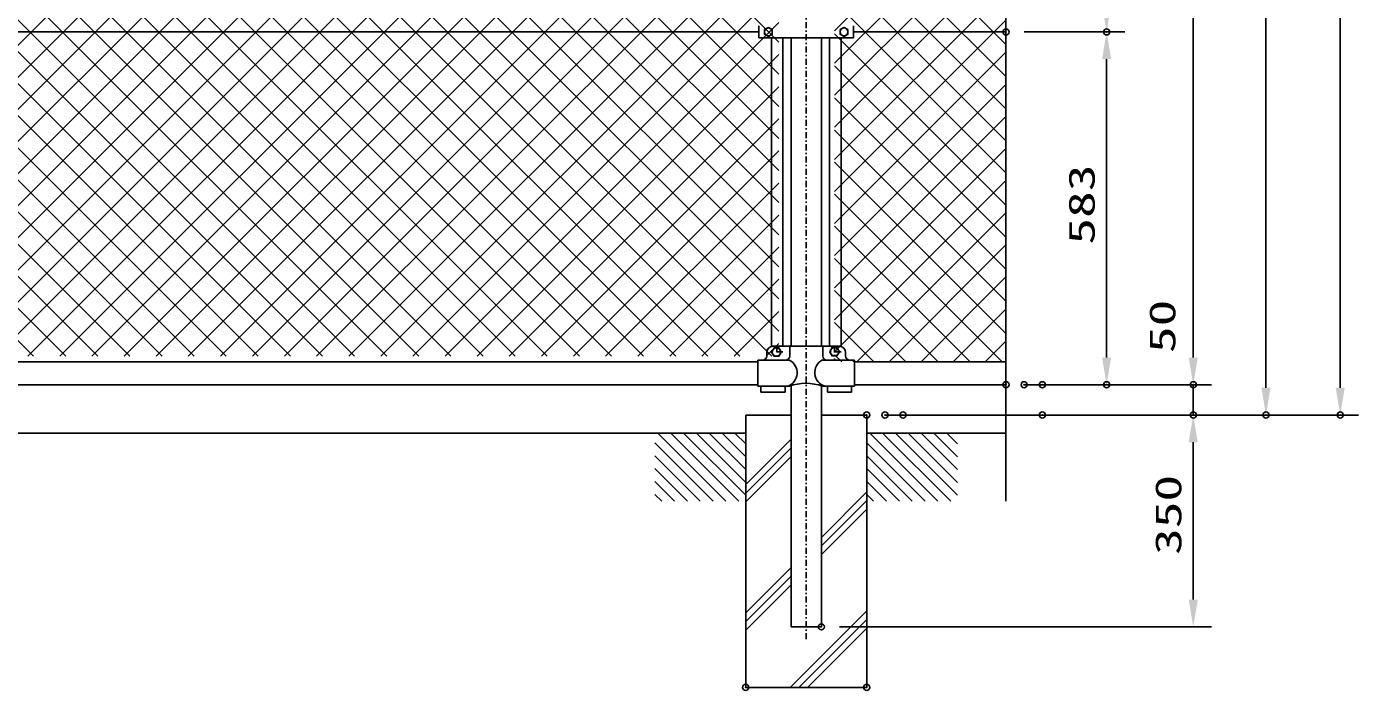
# Model space of a CAD drawing. Units: millimetres, scale not verified. Extents: x -4425 to 4425, y -3150 to 3150.
# Drawn here: x -2867 to -667, y -770 to 327 of the extents above; entities that cross this region are included whole.
import ezdxf
from ezdxf.enums import TextEntityAlignment as Align

# ---------------------------------------------------------------- set-up
doc = ezdxf.new("R2010")
doc.units = ezdxf.units.MM
doc.header["$LTSCALE"] = 20
doc.header["$PDMODE"] = 32
doc.header["$PDSIZE"] = 10
doc.linetypes.add('USER1', pattern=[1.01, 0.5, -0.25, 0.01, -0.25])
doc.linetypes.add('USER2', pattern=[0.1875, 0.125, -0.0625])
for name, color, linetype, lineweight in [('0-1_2', 7, 'Continuous', 25), ('0-2_1', 7, 'Continuous', 25), ('0-3_0', 7, 'Continuous', 25), ('0-4_CENTLN-LMEC0', 4, 'USER2', 25), ('0-5_13', 7, 'Continuous', 25), ('0-6_11', 7, 'Continuous', 25), ('0-8_10', 4, 'Continuous', 25), ('0-C_GEOTOL-DMEC0', 4, 'Continuous', 25)]:
    doc.layers.add(name, color=color, linetype=linetype, lineweight=lineweight)
doc.layers.add('0-9_DEFPOINTS', color=7, linetype='Continuous')
doc.styles.add('ＭＳ ゴシック', font='')
doc.styles.get('ＭＳ ゴシック').set_extended_font_data('MS Gothic')

# ---------------------------------------------------------------- blocks, each defined once
blk = doc.blocks.new('C18')
at = {"layer": '0-2_1', "color": 4}
blk.add_line((61912.3, 62121.3), (63413.3, 60620.2), dxfattribs=at)
blk = doc.blocks.new('C19')
at = {"layer": '0-2_1', "color": 4}
blk.add_line((61912.3, 62545.5), (63837.6, 60620.2), dxfattribs=at)
blk = doc.blocks.new('C20')
at = {"layer": '0-2_1', "color": 4}
blk.add_line((62011.9, 62870.2), (64261.9, 60620.2), dxfattribs=at)
blk = doc.blocks.new('C21')
at = {"layer": '0-2_1', "color": 4}
blk.add_line((62436.1, 62870.2), (64686.1, 60620.2), dxfattribs=at)
blk = doc.blocks.new('C22')
at = {"layer": '0-2_1', "color": 4}
blk.add_line((62860.4, 62870.2), (64912.3, 60818.3), dxfattribs=at)
blk = doc.blocks.new('C23')
at = {"layer": '0-2_1', "color": 4}
blk.add_line((63284.7, 62870.2), (64912.3, 61242.6), dxfattribs=at)
blk = doc.blocks.new('C24')
at = {"layer": '0-2_1', "color": 4}
blk.add_line((63708.9, 62870.2), (64912.3, 61666.9), dxfattribs=at)
blk = doc.blocks.new('C25')
at = {"layer": '0-2_1', "color": 4}
blk.add_line((64133.2, 62870.2), (64912.3, 62091.1), dxfattribs=at)
blk = doc.blocks.new('C26')
at = {"layer": '0-2_1', "color": 4}
blk.add_line((64557.5, 62870.2), (64912.3, 62515.4), dxfattribs=at)
blk = doc.blocks.new('C27')
at = {"layer": '0-2_1', "color": 4}
blk.add_line((61912.3, 61697), (62989.1, 60620.2), dxfattribs=at)
blk = doc.blocks.new('C58')
at = {"layer": '0-2_1', "color": 4}
blk.add_line((54912.3, 62121.3), (56413.3, 60620.2), dxfattribs=at)
blk = doc.blocks.new('C59')
at = {"layer": '0-2_1', "color": 4}
blk.add_line((54912.3, 62545.5), (56837.6, 60620.2), dxfattribs=at)
blk = doc.blocks.new('C60')
at = {"layer": '0-2_1', "color": 4}
blk.add_line((55011.9, 62870.2), (57261.9, 60620.2), dxfattribs=at)
blk = doc.blocks.new('C61')
at = {"layer": '0-2_1', "color": 4}
blk.add_line((55436.1, 62870.2), (57686.1, 60620.2), dxfattribs=at)
blk = doc.blocks.new('C62')
at = {"layer": '0-2_1', "color": 4}
blk.add_line((55860.4, 62870.2), (57912.3, 60818.3), dxfattribs=at)
blk = doc.blocks.new('C63')
at = {"layer": '0-2_1', "color": 4}
blk.add_line((56284.7, 62870.2), (57912.3, 61242.6), dxfattribs=at)
blk = doc.blocks.new('C64')
at = {"layer": '0-2_1', "color": 4}
blk.add_line((56708.9, 62870.2), (57912.3, 61666.9), dxfattribs=at)
blk = doc.blocks.new('C65')
at = {"layer": '0-2_1', "color": 4}
blk.add_line((57133.2, 62870.2), (57912.3, 62091.1), dxfattribs=at)
blk = doc.blocks.new('C66')
at = {"layer": '0-2_1', "color": 4}
blk.add_line((54912.3, 61697), (55989.1, 60620.2), dxfattribs=at)
blk = doc.blocks.new('C67')
at = {"layer": '0-2_1', "color": 4}
blk.add_line((54912.3, 61272.7), (55564.8, 60620.2), dxfattribs=at)
blk = doc.blocks.new('C68')
at = {"layer": '0-2_1', "color": 4}
blk.add_line((54912.3, 60848.5), (55140.6, 60620.2), dxfattribs=at)
blk = doc.blocks.new('X106')
at = {"layer": '0-3_0', "color": 4}
for p, q in [((51539.1, 63012.2), (18385, 96166.3)), ((52599.7, 63012.2), (19445.7, 96166.3)), ((53660.4, 63012.2), (20506.3, 96166.3)), ((54721.1, 63012.2), (21567, 96166.3)), ((21646.5, 63012.2), (54800.5, 96166.3)), ((22707.1, 63012.2), (55861.2, 96166.3)), ((50478.4, 63012.2), (17864.9, 95625.7)), ((23767.8, 63012.2), (56008.7, 95253.1)), ((49417.8, 63012.2), (17864.9, 94565.1)), ((24828.4, 63012.2), (56008.7, 94192.5)), ((48357.1, 63012.2), (17864.9, 93504.4)), ((25889.1, 63012.2), (56008.7, 93131.8)), ((47296.4, 63012.2), (17864.9, 92443.7)), ((26949.8, 63012.2), (56008.7, 92071.2)), ((46235.8, 63012.2), (17864.9, 91383.1)), ((28010.4, 63012.2), (56008.7, 91010.5)), ((45175.1, 63012.2), (17864.9, 90322.4)), ((29071.1, 63012.2), (56008.7, 89949.8)), ((44114.5, 63012.2), (17864.9, 89261.8)), ((30131.7, 63012.2), (56008.7, 88889.2)), ((56008.7, 73391.8), (40713.5, 88687.1)), ((43053.8, 63012.2), (17864.9, 88201.1)), ((31192.4, 63012.2), (56008.7, 87828.5)), ((56008.7, 72331.2), (40713.5, 87626.4)), ((41993.1, 63012.2), (17864.9, 87140.4)), ((56008.7, 70209.8), (38943.8, 87274.8)), ((56008.7, 71270.5), (40004.4, 87274.8)), ((32253.1, 63012.2), (56008.7, 86767.9)), ((40932.5, 63012.2), (17864.9, 86079.8)), ((33313.7, 63012.2), (56008.7, 85707.2)), ((39871.8, 63012.2), (17864.9, 85019.1)), ((34374.4, 63012.2), (56008.7, 84646.5)), ((56008.7, 69149.2), (40777.6, 84380.3)), ((38811.2, 63012.2), (17864.9, 83958.5)), ((35435.1, 63012.2), (56008.7, 83585.9)), ((56008.7, 68088.5), (40777.6, 83319.7)), ((37750.5, 63012.2), (17864.9, 82897.8)), ((20585.8, 63012.2), (40513.5, 82939.9)), ((55781.7, 63012.2), (35854, 82939.9)), ((56008.7, 63845.9), (36914.7, 82939.9)), ((56008.7, 64906.5), (37975.3, 82939.9)), ((56008.7, 65967.2), (39036, 82939.9)), ((56008.7, 67027.9), (40096.7, 82939.9)), ((36495.7, 63012.2), (56008.7, 82525.2)), ((36689.8, 63012.2), (17864.9, 81837.1)), ((37556.4, 63012.2), (56008.7, 81464.6)), ((35629.2, 63012.2), (17864.9, 80776.5)), ((38617, 63012.2), (56008.7, 80403.9)), ((34568.5, 63012.2), (17864.9, 79715.8)), ((39677.7, 63012.2), (56008.7, 79343.2)), ((33507.9, 63012.2), (17864.9, 78655.2)), ((40738.4, 63012.2), (56008.7, 78282.6)), ((32447.2, 63012.2), (17864.9, 77594.5)), ((41799, 63012.2), (56008.7, 77221.9)), ((31386.5, 63012.2), (17864.9, 76533.8)), ((42859.7, 63012.2), (56008.7, 76161.3)), ((43920.3, 63012.2), (56008.7, 75100.6)), ((44981, 63012.2), (56008.7, 74039.9)), ((46041.7, 63012.2), (56008.7, 72979.3)), ((47102.3, 63012.2), (56008.7, 71918.6)), ((48163, 63012.2), (56008.7, 70858)), ((49223.6, 63012.2), (56008.7, 69797.3)), ((50284.3, 63012.2), (56008.7, 68736.6)), ((51345, 63012.2), (56008.7, 67676)), ((52405.6, 63012.2), (56008.7, 66615.3)), ((53466.3, 63012.2), (56008.7, 65554.7)), ((54526.9, 63012.2), (56008.7, 64494)), ((55587.6, 63012.2), (56008.7, 63433.3))]:
    blk.add_line(p, q, dxfattribs=at)
blk = doc.blocks.new('X107')
at = {"layer": '0-3_0', "color": 4}
for p, q in [((57852.3, 73762.2), (63512.3, 79422.2)), ((63512.3, 73312.9), (57852.3, 78972.9)), ((57852.3, 72701.5), (63512.3, 78361.5)), ((63512.3, 72252.2), (57852.3, 77912.2)), ((57852.3, 71640.8), (63512.3, 77300.8)), ((63512.3, 71191.6), (57852.3, 76851.6)), ((57852.3, 70580.2), (63512.3, 76240.2)), ((63512.3, 70130.9), (57852.3, 75790.9)), ((57852.3, 69519.5), (63512.3, 75179.5)), ((63512.3, 69070.3), (57852.3, 74730.3)), ((57852.3, 68458.9), (63512.3, 74118.9)), ((63512.3, 68009.6), (57852.3, 73669.6)), ((57852.3, 67398.2), (63512.3, 73058.2)), ((63512.3, 66948.9), (57852.3, 72608.9)), ((57852.3, 66337.5), (63512.3, 71997.5)), ((63512.3, 65888.3), (57852.3, 71548.3)), ((57852.3, 65276.9), (63512.3, 70936.9)), ((63512.3, 64827.6), (57852.3, 70487.6)), ((57852.3, 64216.2), (63512.3, 69876.2)), ((63512.3, 63767), (57852.3, 69427)), ((57852.3, 63155.6), (63512.3, 68815.6)), ((63388.4, 62830.2), (57852.3, 68366.3)), ((58587.6, 62830.2), (63512.3, 67754.9)), ((62327.7, 62830.2), (57852.3, 67305.6)), ((59648.2, 62830.2), (63512.3, 66694.2)), ((61267, 62830.2), (57852.3, 66245)), ((60708.9, 62830.2), (63512.3, 65633.6)), ((60206.4, 62830.2), (57852.3, 65184.3)), ((61769.5, 62830.2), (63512.3, 64572.9)), ((59145.7, 62830.2), (57852.3, 64123.7)), ((62830.2, 62830.2), (63512.3, 63512.3)), ((58085.1, 62830.2), (57852.3, 63063))]:
    blk.add_line(p, q, dxfattribs=at)
blk = doc.blocks.new('C36')
at = {"layer": '0-2_1', "color": 4}
blk.add_line((24557.5, 62870.2), (24912.3, 62515.4), dxfattribs=at)

msp = doc.modelspace()

# ---------------------------------------------------------------- linework, layer by layer
at = {"layer": '0-1_2', "color": 2}
for p, q in [((-1636.56, -210.66), (-1632.56, -217.59)), ((-1620.56, -210.66), (-1624.56, -203.73))]:
    msp.add_line(p, q, dxfattribs=at)
for points in [[(-1620.56, -210.66), (-1624.56, -203.73), (-1632.56, -203.73), (-1636.56, -210.66), (-1632.56, -217.59), (-1624.56, -217.59)], [(-1524.6, -210.21), (-1528.6, -203.28), (-1536.6, -203.28), (-1540.6, -210.21), (-1536.6, -217.14), (-1528.6, -217.14)]]:
    msp.add_lwpolyline(points, close=True, dxfattribs=at)
for centre in [(-1628.56, -210.66), (-1532.6, -210.21)]:
    msp.add_circle(centre, 6.93, dxfattribs=at)
at = {"layer": '0-2_1', "color": 4}
for p, q in [((-1249.39, 1137), (-1249.39, 60.96)), ((-1249.39, 1137), (-1249.39, 60.96)), ((-1249.39, 60.96), (-1249.39, -405.63)), ((-1249.39, 9.66), (-1249.39, -456.93)), ((-1679.39, -429.71), (-1604.39, -354.71)), ((-1679.39, -443.85), (-1604.39, -368.85)), ((-1679.39, -457.99), (-1604.39, -382.99)), ((-1554.39, -516.84), (-1479.39, -441.84)), ((-1554.39, -530.98), (-1479.39, -455.98)), ((-1554.39, -545.12), (-1479.39, -470.13)), ((-1679.39, -641.84), (-1604.39, -566.84)), ((-1679.39, -655.98), (-1604.39, -580.98)), ((-1679.39, -670.12), (-1604.39, -595.12)), ((-1605.64, -764.69), (-1479.39, -638.44)), ((-1591.5, -764.69), (-1479.39, -652.58)), ((-1577.36, -764.69), (-1479.39, -666.72))]:
    msp.add_line(p, q, dxfattribs=at)
at = {"layer": '0-2_1'}
for p, q in [((-1657.38, 318.31), (-3501.39, 318.31)), ((-1604.39, 308.31), (-1604.39, -201.19)), ((-1554.39, 308.31), (-1554.39, -201.19)), ((-1249.39, 318.31), (-1501.39, 318.31)), ((-1644.39, -211.19), (-1644.39, -217.19)), ((-1644.39, -211.19), (-1644.39, -217.19)), ((-1524.39, -201.19), (-1634.39, -201.19)), ((-1606.69, -201.19), (-1606.69, -217.19)), ((-1606.69, -201.19), (-1606.69, -217.19)), ((-1552.09, -201.19), (-1552.09, -217.19)), ((-1514.39, -211.19), (-1514.39, -217.19)), ((-3499.39, -226.69), (-1659.39, -226.69)), ((-1659.39, -224.19), (-1659.39, -267.19)), ((-1499.39, -224.19), (-1499.39, -267.19)), ((-1499.39, -226.69), (-1249.39, -226.69)), ((-3499.39, -264.69), (-1659.39, -264.69)), ((-1654.39, -267.19), (-1654.39, -277.19)), ((-1654.39, -267.19), (-1654.39, -277.19)), ((-1614.39, -277.19), (-1654.39, -277.19)), ((-1614.39, -267.19), (-1614.39, -277.19)), ((-1614.39, -267.19), (-1614.39, -277.19)), ((-1604.39, -267.19), (-1604.39, -664.69)), ((-1604.39, -267.19), (-1604.39, -664.69)), ((-1554.39, -267.19), (-1554.39, -664.69)), ((-1554.39, -267.19), (-1554.39, -664.69)), ((-1544.39, -267.19), (-1544.39, -277.19)), ((-1544.39, -267.19), (-1544.39, -277.19)), ((-1504.39, -277.19), (-1544.39, -277.19)), ((-1504.39, -267.19), (-1504.39, -277.19)), ((-1504.39, -267.19), (-1504.39, -277.19)), ((-1499.39, -264.69), (-1249.39, -264.69)), ((-1679.39, -314.69), (-1604.39, -314.69)), ((-1679.39, -764.69), (-1679.39, -314.69)), ((-1554.39, -314.69), (-1479.39, -314.69)), ((-1479.39, -764.69), (-1479.39, -314.69)), ((-1604.39, -664.69), (-1554.39, -664.69)), ((-1604.39, -664.69), (-1554.39, -664.69)), ((-1679.39, -764.69), (-1479.39, -764.69))]:
    msp.add_line(p, q, dxfattribs=at)
at = {"layer": '0-2_1', "color": 4, "linetype": 'USER1'}
for p, q in [((-1617.88, -210.19), (-1634.39, -210.19)), ((-1617.88, -210.19), (-1634.39, -210.19)), ((-1628.12, -200.66), (-1628.12, -220.66)), ((-1628.12, -200.66), (-1628.12, -220.66)), ((-1521.91, -210.19), (-1540.89, -210.19)), ((-1521.91, -210.19), (-1540.89, -210.19)), ((-1532.39, -201.19), (-1532.39, -224.19)), ((-1532.39, -201.19), (-1532.39, -224.19))]:
    msp.add_line(p, q, dxfattribs=at)
at = {"layer": '0-2_1', "color": 2}
msp.add_line((-1501.39, -226.69), (-1501.39, -224.19), dxfattribs=at)
msp.add_line((-1501.39, -226.69), (-1501.39, -224.19), dxfattribs=at)
at = {"layer": '0-2_1'}
for centre, radius, start, end in [((-1651.39, -217.19), 7, 270, 0), ((-1651.39, -217.19), 7, 270, 0), ((-1634.39, -211.19), 10, 90, 180.0013), ((-1634.39, -211.19), 10, 90, 180.0013), ((-1613.69, -217.19), 7, 270, 0), ((-1613.69, -217.19), 7, 270, 0), ((-1545.09, -217.19), 7, 180.00188, 270), ((-1524.39, -211.19), 10, 0, 90), ((-1507.39, -217.19), 7, 180, 270), ((-1617.88, -244.94), 23.48, 288.65735, 63.3725), ((-1541.67, -244.53), 23.57, 117.56357, 254.10242), ((-1580, -341), 78.77, 69.56391, 110.43609), ((-1580, -341), 78.77, 69.56391, 110.43609)]:
    msp.add_arc(centre, radius, start, end, dxfattribs=at)
at = {"layer": '0-3_0', "color": 2}
for p, q in [((-697.27, 1905.12), (-697.27, -269.69)), ((-940.05, 1440.31), (-940.05, -219.69)), ((-819.86, 1440.31), (-819.86, -269.69)), ((-1083.16, 273.31), (-1083.16, -219.69)), ((-940.05, -619.69), (-940.05, -359.69))]:
    msp.add_line(p, q, dxfattribs=at)
at = {"layer": '0-3_0', "color": 1}
for p, q in [((-1219.39, 318.31), (-1053.16, 318.31)), ((-1219.39, 318.31), (-1053.16, 318.31)), ((-1189.39, -264.69), (-1053.16, -264.69)), ((-1159.39, -264.69), (-910.05, -264.69)), ((-1449.39, -314.69), (-910.05, -314.69)), ((-1419.39, -314.69), (-789.86, -314.69)), ((-1389.39, -314.69), (-667.27, -314.69)), ((-1524.39, -664.69), (-910.05, -664.69))]:
    msp.add_line(p, q, dxfattribs=at)
at = {"layer": '0-3_0', "color": 2}
for points in [[(-1090.66, 363.31), (-1083.16, 318.31), (-1075.66, 363.31)], [(-1090.66, 273.31), (-1083.16, 318.31), (-1075.66, 273.31)], [(-1090.66, -219.69), (-1083.16, -264.69), (-1075.66, -219.69)], [(-947.55, -219.69), (-940.05, -264.69), (-932.55, -219.69)], [(-827.36, -269.69), (-819.86, -314.69), (-812.36, -269.69)], [(-704.77, -269.69), (-697.27, -314.69), (-689.77, -269.69)], [(-947.55, -359.69), (-940.05, -314.69), (-932.55, -359.69)], [(-947.55, -619.69), (-940.05, -664.69), (-932.55, -619.69)]]:
    msp.add_solid(points, dxfattribs=at)
at = {"layer": '0-4_CENTLN-LMEC0', "color": 2, "linetype": 'Continuous'}
for p, q in [((-940.05, -219.69), (-940.05, -174.69)), ((-940.05, -264.69), (-940.05, -314.69)), ((-940.05, -359.69), (-940.05, -404.69))]:
    msp.add_line(p, q, dxfattribs=at)
at = {"layer": '0-4_CENTLN-LMEC0', "color": 1, "linetype": 'Continuous'}
for p, q in [((-1219.39, -264.69), (-910.05, -264.69)), ((-1159.39, -314.69), (-910.05, -314.69))]:
    msp.add_line(p, q, dxfattribs=at)
at = {"layer": '0-4_CENTLN-LMEC0', "color": 2}
for points in [[(-947.55, -219.69), (-940.05, -264.69), (-932.55, -219.69)], [(-947.55, -359.69), (-940.05, -314.69), (-932.55, -359.69)]]:
    msp.add_solid(points, dxfattribs=at)
at = {"layer": '0-5_13'}
for p, q in [((-1657.38, 328.31), (-1657.38, 308.31)), ((-1501.39, 308.31), (-1657.38, 308.31)), ((-1636.88, 308.31), (-1636.88, -201.19)), ((-1617.88, 308.31), (-1617.88, -201.19)), ((-1540.89, 308.31), (-1540.89, -201.19)), ((-1521.91, 308.31), (-1521.91, -201.19)), ((-1501.39, 328.31), (-1501.39, 308.31)), ((-1606.88, -224.19), (-1659.39, -224.19)), ((-1499.39, -224.19), (-1553.58, -224.19)), ((-1607.5, -267.19), (-1659.39, -267.19)), ((-1499.39, -267.19), (-1552.5, -267.19)), ((-1501.39, -267.19), (-1545.39, -267.19)), ((-1501.39, -267.19), (-1545.39, -267.19))]:
    msp.add_line(p, q, dxfattribs=at)
for points in [[(-1641.88, 325.81), (-1648.38, 322.06), (-1648.38, 314.56), (-1641.88, 310.8), (-1635.38, 314.56), (-1635.38, 322.06)], [(-1516.89, 325.81), (-1523.39, 322.06), (-1523.39, 314.56), (-1516.89, 310.8), (-1510.39, 314.56), (-1510.39, 322.06)]]:
    msp.add_lwpolyline(points, close=True, dxfattribs=at)
for centre in [(-1641.88, 318.31), (-1516.89, 318.31)]:
    msp.add_circle(centre, 6.5, dxfattribs=at)
at = {"layer": '0-6_11'}
for p, q in [((-3454.39, -344.69), (-1679.39, -344.69)), ((-1479.39, -344.69), (-1249.39, -344.69))]:
    msp.add_line(p, q, dxfattribs=at)
at = {"layer": '0-8_10', "linetype": 'USER1'}
msp.add_line((-1579.39, 1950.65), (-1579.39, -686.64), dxfattribs=at)
at = {"layer": '0-9_DEFPOINTS'}
for p in [(-1249.39, 318.31), (-1083.16, 318.31), (-1249.39, -264.69), (-1219.39, -264.69), (-1189.39, -264.69), (-1083.16, -264.69), (-940.05, -264.69), (-1479.39, -314.69), (-1449.39, -314.69), (-1419.39, -314.69), (-1189.39, -314.69), (-940.05, -314.69), (-940.05, -314.69), (-819.86, -314.69), (-697.27, -314.69), (-1554.39, -664.69), (-1679.39, -764.69), (-1479.39, -764.69)]:
    msp.add_point(p, dxfattribs=at)

# ---------------------------------------------------------------- block references
at = {"layer": '0-3_0', "xscale": 0.05, "yscale": 0.05}
for name, p in [('C60', (-4575, -3488.2)), ('C61', (-4575, -3488.2)), ('C62', (-4575, -3488.2)), ('C63', (-4575, -3488.2)), ('C64', (-4575, -3488.2)), ('C65', (-4575, -3488.2)), ('C36', (-2925, -3488.2)), ('C20', (-4575, -3488.2)), ('C21', (-4575, -3488.2)), ('C22', (-4575, -3488.2)), ('C23', (-4575, -3488.2)), ('C24', (-4575, -3488.2)), ('C25', (-4575, -3488.2)), ('C26', (-4575, -3488.2)), ('C59', (-4575, -3488.2)), ('C19', (-4575, -3488.2)), ('C58', (-4575, -3488.2)), ('C18', (-4575, -3488.2)), ('C66', (-4575, -3488.2)), ('C27', (-4575, -3488.2)), ('C67', (-4575, -3488.2)), ('C67', (-4225, -3488.2)), ('C68', (-4575, -3488.2)), ('C68', (-4225, -3488.2))]:
    msp.add_blockref(name, p, dxfattribs=at)
at = {"layer": '0-C_GEOTOL-DMEC0', "xscale": 0.05, "yscale": 0.05}
for name in ['X106', 'X107']:
    msp.add_blockref(name, (-4425, -3368.2), dxfattribs=at)

# ---------------------------------------------------------------- texts
at = {"layer": '0-3_0', "color": 3, "style": 'ＭＳ ゴシック', "width": 1.5}
for s, p in [('583', (-1089.84, -33.19)), ('350', (-946.72, -545.94))]:
    msp.add_text(s, height=43.26, rotation=90, dxfattribs=at).set_placement(p, align=Align.BOTTOM_LEFT)
at = {"layer": '0-4_CENTLN-LMEC0', "color": 3, "style": 'ＭＳ ゴシック', "width": 1.5}
msp.add_text('50', height=43.26, rotation=90, dxfattribs=at).set_placement((-956.6, -212.35), align=Align.BOTTOM_LEFT)

doc.saveas('drawing.dxf')
